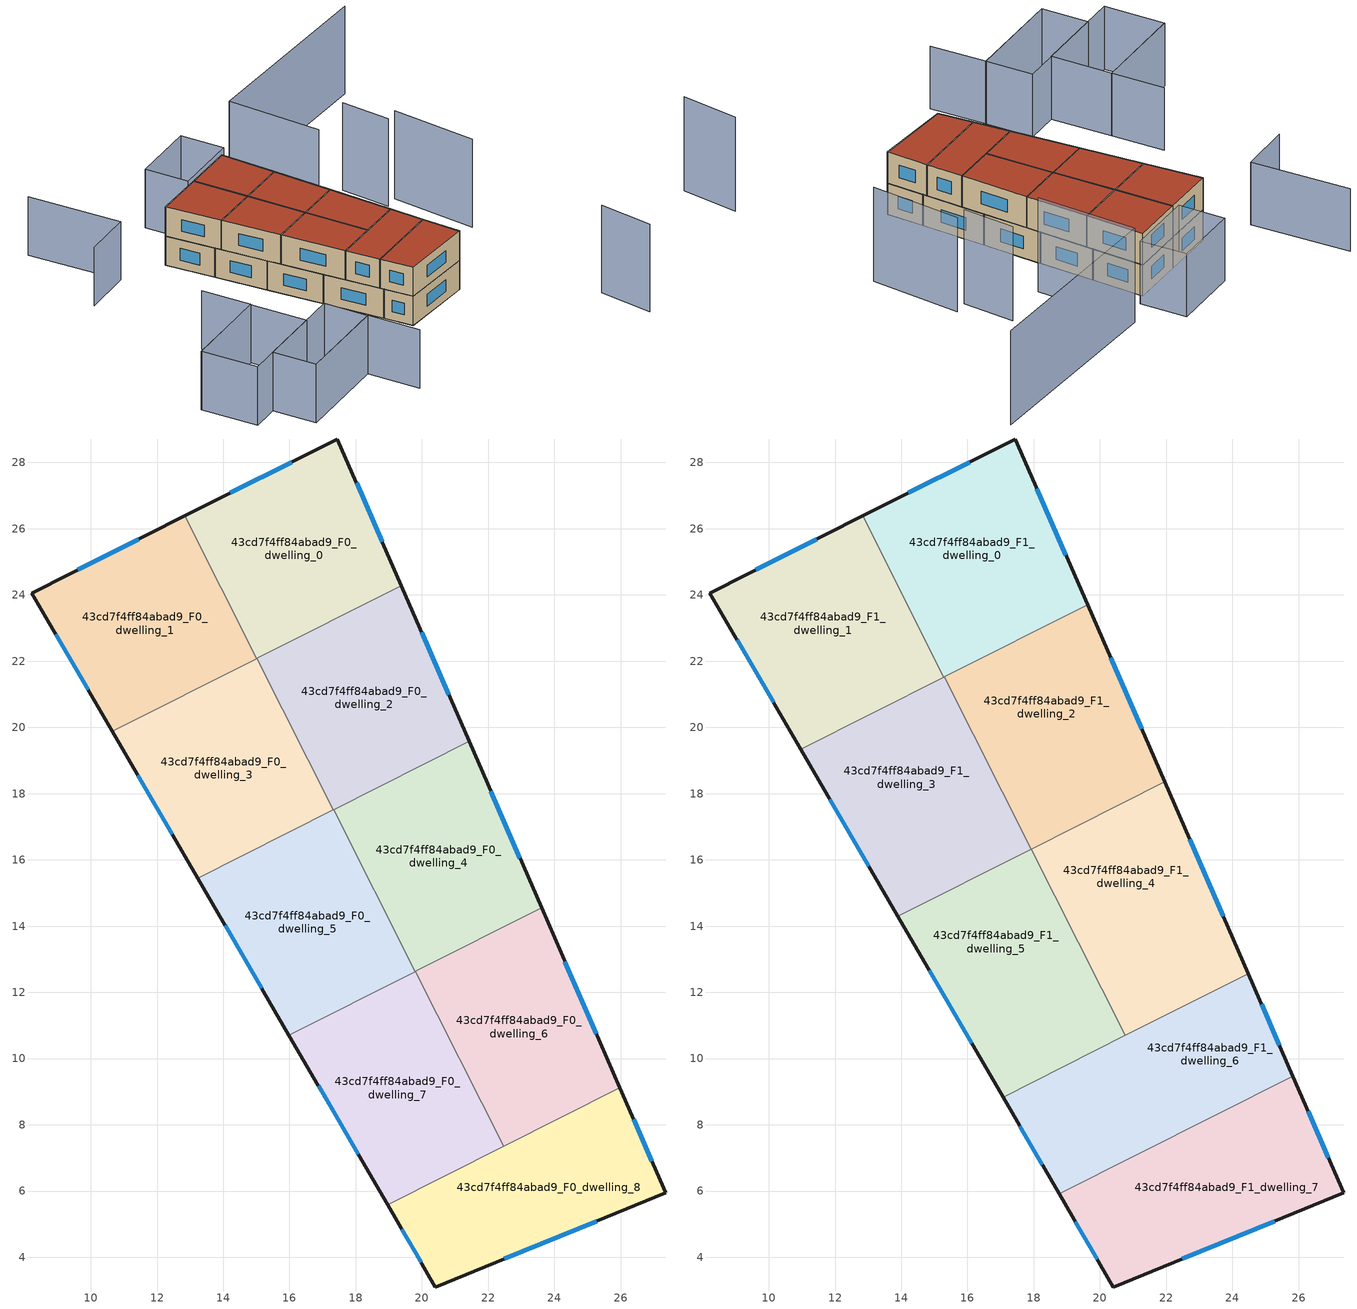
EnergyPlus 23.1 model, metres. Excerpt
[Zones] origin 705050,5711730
43cd7f4ff84abad9_F0_dwelling_0
 floor ground (EU_floor_Construction): 19.38,24.28 17.45,28.71 12.84,26.38 15.01,22.08 z0
 wall outside (EU_wall_Construction): 12.84,26.38 17.45,28.71 19.38,24.28 z0:3
 wall to 43cd7f4ff84abad9_F0_dwelling_1 (EU_wall_Construction): 15.01,22.08 12.84,26.38 z0:3
 wall to 43cd7f4ff84abad9_F0_dwelling_2 (EU_wall_Construction): 19.38,24.28 15.02,22.08 z0:3
 wall to 43cd7f4ff84abad9_F0_dwelling_3 (EU_wall_Construction): 15.01,22.08,1.5 15.02,22.08,0 15.01,22.08,0
 window (EU_Window_Construction): 14.22,27.08 16.07,28.01 / 18.02,27.38 18.8,25.6 z0.9:2.1
43cd7f4ff84abad9_F0_dwelling_1
 floor ground (EU_floor_Construction): 15.01,22.08 12.84,26.38 8.22,24.06 10.65,19.88 z0
 wall outside (EU_wall_Construction): 10.65,19.88 8.22,24.06 12.84,26.38 z0:3
 wall to 43cd7f4ff84abad9_F0_dwelling_3 (EU_wall_Construction): 15.01,22.08 10.65,19.88 z0:3
 window (EU_Window_Construction): 9.92,21.13 8.95,22.81 / 9.6,24.75 11.46,25.69 z0.9:2.1
43cd7f4ff84abad9_F0_dwelling_2
 floor ground (EU_floor_Construction): 21.42,19.58 19.38,24.28 15.02,22.08 17.32,17.51 z0
 wall outside (EU_wall_Construction): 19.38,24.28 21.42,19.58 z0:3
 wall to 43cd7f4ff84abad9_F0_dwelling_3 (EU_wall_Construction): 17.32,17.51 15.02,22.08 z0:3
 wall to 43cd7f4ff84abad9_F0_dwelling_4 (EU_wall_Construction): 21.42,19.58 17.33,17.51 z0:3
 wall to 43cd7f4ff84abad9_F0_dwelling_5 (EU_wall_Construction): 17.33,17.51 17.32,17.51 z0:3
 window (EU_Window_Construction): 19.99,22.87 20.81,20.98 z0.9:2.1
43cd7f4ff84abad9_F0_dwelling_3
 floor ground (EU_floor_Construction): 17.32,17.51 15.02,22.08 10.65,19.88 13.23,15.45 z0
 wall outside (EU_wall_Construction): 13.23,15.45 10.65,19.88 z0:3
 wall to 43cd7f4ff84abad9_F0_dwelling_5 (EU_wall_Construction): 17.32,17.51 13.23,15.45 z0:3
 window (EU_Window_Construction): 12.46,16.77 11.42,18.55 z0.9:2.1
43cd7f4ff84abad9_F0_dwelling_4
 floor ground (EU_floor_Construction): 23.61,14.55 21.42,19.58 17.33,17.51 19.79,12.63 z0
 wall outside (EU_wall_Construction): 21.42,19.58 23.61,14.55 z0:3
 wall to 43cd7f4ff84abad9_F0_dwelling_5 (EU_wall_Construction): 19.79,12.63 17.33,17.51 z0:3
 wall to 43cd7f4ff84abad9_F0_dwelling_6 (EU_wall_Construction): 23.61,14.55 19.8,12.63 z0:3
 wall to 43cd7f4ff84abad9_F0_dwelling_7 (EU_wall_Construction): 19.8,12.63 19.79,12.63 z0:3
 window (EU_Window_Construction): 22.08,18.07 22.96,16.06 z0.9:2.1
43cd7f4ff84abad9_F0_dwelling_5
 floor ground (EU_floor_Construction): 19.79,12.63 17.33,17.51 13.23,15.45 15.98,10.71 z0
 wall outside (EU_wall_Construction): 15.98,10.71 13.23,15.45 z0:3
 wall to 43cd7f4ff84abad9_F0_dwelling_7 (EU_wall_Construction): 19.79,12.63 15.98,10.71 z0:3
 window (EU_Window_Construction): 15.16,12.13 14.05,14.03 z0.9:2.1
43cd7f4ff84abad9_F0_dwelling_6
 floor ground (EU_floor_Construction): 25.98,9.12 23.61,14.55 19.8,12.63 22.46,7.35 z0
 wall outside (EU_wall_Construction): 23.61,14.55 25.98,9.12 z0:3
 wall to 43cd7f4ff84abad9_F0_dwelling_7 (EU_wall_Construction): 22.46,7.35 19.8,12.63 z0:3
 wall to 43cd7f4ff84abad9_F0_dwelling_8 (EU_wall_Construction): 25.98,9.12 22.46,7.35 z0:3
 window (EU_Window_Construction): 24.32,12.92 25.27,10.75 z0.9:2.1
43cd7f4ff84abad9_F0_dwelling_7
 floor ground (EU_floor_Construction): 22.46,7.35 19.8,12.63 15.98,10.71 18.96,5.58 z0
 wall outside (EU_wall_Construction): 18.96,5.58 15.98,10.71 z0:3
 wall to 43cd7f4ff84abad9_F0_dwelling_8 (EU_wall_Construction): 22.46,7.35 18.96,5.58 z0:3
 window (EU_Window_Construction): 18.07,7.12 16.88,9.17 z0.9:2.1
 roof outside (EU_roof_Construction): 19.8,12.63 20.78,10.7 17.07,8.84 20.77,10.7 19.8,12.63 15.98,10.71 z3
43cd7f4ff84abad9_F0_dwelling_8
 floor ground (EU_floor_Construction): 27.36,5.95 25.98,9.12 18.96,5.58 20.41,3.1 z0
 wall outside (EU_wall_Construction): 25.98,9.12 27.36,5.95 20.41,3.1 18.96,5.58 z0:3
 window (EU_Window_Construction): 26.39,8.17 26.94,6.9 / 25.28,5.09 22.49,3.95 / 19.98,3.85 19.4,4.84 z0.9:2.1
43cd7f4ff84abad9_F1_dwelling_0
 floor to 43cd7f4ff84abad9_F0_dwelling_0 (EU_floor_Construction): 19.38,24.28 17.45,28.71 12.84,26.38 15.01,22.08 z3
 floor to 43cd7f4ff84abad9_F0_dwelling_3 (EU_floor_Construction): 15.3,21.52 15.02,22.08 15.29,21.52 z3
 floor to 43cd7f4ff84abad9_F0_dwelling_2 (EU_floor_Construction): 19.62,23.71 19.38,24.28 15.02,22.08 15.3,21.52 z3
 wall outside (EU_wall_Construction): 12.84,26.38 17.45,28.71 19.62,23.71 z3:6
 wall to 43cd7f4ff84abad9_F1_dwelling_1 (EU_wall_Construction): 15.29,21.52 12.84,26.38 z3:6
 wall to 43cd7f4ff84abad9_F1_dwelling_2 (EU_wall_Construction): 19.62,23.71 15.3,21.53 z3:6
 wall to 43cd7f4ff84abad9_F1_dwelling_3 (EU_wall_Construction): 15.3,21.53 15.29,21.52 z3:6
 window (EU_Window_Construction): 14.22,27.08 16.07,28.01 / 18.1,27.21 18.97,25.2 z3.9:5.1
 roof outside (EU_roof_Construction): 17.45,28.71 19.62,23.71 15.29,21.52 12.84,26.38 z6
43cd7f4ff84abad9_F1_dwelling_1
 floor to 43cd7f4ff84abad9_F0_dwelling_1 (EU_floor_Construction): 15.01,22.08 12.84,26.38 8.22,24.06 10.65,19.88 z3
 floor to 43cd7f4ff84abad9_F0_dwelling_3 (EU_floor_Construction): 15.29,21.52 15.01,22.08 10.65,19.88 10.96,19.34 z3
 wall outside (EU_wall_Construction): 10.96,19.34 8.22,24.06 12.84,26.38 z3:6
 wall to 43cd7f4ff84abad9_F1_dwelling_3 (EU_wall_Construction): 15.29,21.52 10.96,19.34 z3:6
 window (EU_Window_Construction): 10.14,20.75 9.04,22.65 / 9.6,24.75 11.46,25.69 z3.9:5.1
 roof outside (EU_roof_Construction): 12.84,26.38 15.29,21.52 10.96,19.34 8.22,24.06 z6
43cd7f4ff84abad9_F1_dwelling_2
 floor to 43cd7f4ff84abad9_F0_dwelling_2 (EU_floor_Construction): 21.42,19.58 19.62,23.71 15.3,21.53 17.32,17.51 z3
 floor to 43cd7f4ff84abad9_F0_dwelling_4 (EU_floor_Construction): 21.95,18.35 21.42,19.58 17.33,17.51 17.93,16.33 z3
 floor to 43cd7f4ff84abad9_F0_dwelling_5 (EU_floor_Construction): 17.93,16.33 17.32,17.51 17.92,16.32 z3
 wall outside (EU_wall_Construction): 19.62,23.71 21.95,18.35 z3:6
 wall to 43cd7f4ff84abad9_F1_dwelling_3 (EU_wall_Construction): 17.92,16.32 15.3,21.53 z3:6
 wall to 43cd7f4ff84abad9_F1_dwelling_4 (EU_wall_Construction): 21.95,18.35 17.93,16.33 z3:6
 wall to 43cd7f4ff84abad9_F1_dwelling_5 (EU_wall_Construction): 17.93,16.33 17.92,16.32 z3:6
 window (EU_Window_Construction): 20.32,22.1 21.26,19.96 z3.9:5.1
 roof outside (EU_roof_Construction): 19.62,23.71 21.95,18.35 17.92,16.32 15.3,21.53 z6
43cd7f4ff84abad9_F1_dwelling_3
 floor to 43cd7f4ff84abad9_F0_dwelling_3 (EU_floor_Construction): 17.32,17.51 15.3,21.52 10.96,19.34 13.23,15.45 z3
 floor to 43cd7f4ff84abad9_F0_dwelling_5 (EU_floor_Construction): 17.92,16.32 17.32,17.51 13.23,15.45 13.9,14.29 z3
 wall outside (EU_wall_Construction): 13.9,14.29 10.96,19.34 z3:6
 wall to 43cd7f4ff84abad9_F1_dwelling_5 (EU_wall_Construction): 17.92,16.32 13.9,14.29 z3:6
 window (EU_Window_Construction): 13.02,15.8 11.84,17.83 z3.9:5.1
 roof outside (EU_roof_Construction): 15.3,21.53 17.92,16.32 13.9,14.29 10.96,19.34 z6
43cd7f4ff84abad9_F1_dwelling_4
 floor to 43cd7f4ff84abad9_F0_dwelling_4 (EU_floor_Construction): 23.61,14.55 21.95,18.35 17.93,16.33 19.8,12.63 z3
 floor to 43cd7f4ff84abad9_F0_dwelling_6 (EU_floor_Construction): 24.47,12.57 23.61,14.55 19.8,12.63 20.78,10.7 z3
 wall outside (EU_wall_Construction): 21.95,18.35 24.47,12.57 z3:6
 wall to 43cd7f4ff84abad9_F1_dwelling_5 (EU_wall_Construction): 20.77,10.7 17.93,16.33 z3:6
 wall to 43cd7f4ff84abad9_F1_dwelling_6 (EU_wall_Construction): 24.47,12.57 20.77,10.7 z3:6
 window (EU_Window_Construction): 22.71,16.62 23.72,14.3 z3.9:5.1
 roof outside (EU_roof_Construction): 21.95,18.35 24.47,12.57 20.77,10.7 17.93,16.33 z6
43cd7f4ff84abad9_F1_dwelling_5
 floor to 43cd7f4ff84abad9_F0_dwelling_5 (EU_floor_Construction): 19.79,12.63 17.93,16.33 13.9,14.29 15.98,10.71 z3
 floor to 43cd7f4ff84abad9_F0_dwelling_7 (EU_floor_Construction): 20.77,10.7 19.8,12.63 15.98,10.71 17.07,8.84 z3
 wall outside (EU_wall_Construction): 17.07,8.84 13.9,14.29 z3:6
 wall to 43cd7f4ff84abad9_F1_dwelling_6 (EU_wall_Construction): 20.77,10.7 17.07,8.84 z3:6
 window (EU_Window_Construction): 16.12,10.47 14.85,12.66 z3.9:5.1
 roof outside (EU_roof_Construction): 17.93,16.33 20.77,10.7 17.07,8.84 13.9,14.29 z6
43cd7f4ff84abad9_F1_dwelling_6
 floor to 43cd7f4ff84abad9_F0_dwelling_6 (EU_floor_Construction): 25.82,9.47 24.47,12.57 20.78,10.7 22.29,7.69 z3
 floor to 43cd7f4ff84abad9_F0_dwelling_7 (EU_floor_Construction): 22.29,7.69 20.78,10.7 17.07,8.84 18.77,5.92 z3
 wall outside (EU_wall_Construction): 24.47,12.57 25.82,9.47 / 18.77,5.92 17.07,8.84 z3:6
 wall to 43cd7f4ff84abad9_F1_dwelling_7 (EU_wall_Construction): 25.82,9.47 18.77,5.92 z3:6
 window (EU_Window_Construction): 24.88,11.64 25.42,10.4 / 18.26,6.79 17.58,7.96 z3.9:5.1
 roof outside (EU_roof_Construction): 24.47,12.57 25.82,9.47 18.77,5.92 17.07,8.84 z6
43cd7f4ff84abad9_F1_dwelling_7
 floor to 43cd7f4ff84abad9_F0_dwelling_7 (EU_floor_Construction): 22.46,7.35 22.29,7.69 18.77,5.92 18.96,5.58 z3
 floor to 43cd7f4ff84abad9_F0_dwelling_8 (EU_floor_Construction): 27.36,5.95 25.98,9.12 18.96,5.58 20.41,3.1 z3
 floor to 43cd7f4ff84abad9_F0_dwelling_6 (EU_floor_Construction): 25.98,9.12 25.82,9.47 22.29,7.69 22.46,7.35 z3
 wall outside (EU_wall_Construction): 25.82,9.47 27.36,5.95 20.41,3.1 18.77,5.92 z3:6
 window (EU_Window_Construction): 26.28,8.42 26.9,7 / 25.28,5.09 22.49,3.95 / 19.92,3.95 19.26,5.08 z3.9:5.1
 roof outside (EU_roof_Construction): 25.82,9.47 27.36,5.95 20.41,3.1 18.77,5.92 z6
shading: 3.85,-5.96 12.4,-1.55 / 12.4,-1.55 14.79,-6.17 / 2.66,10.23 4.94,5.84 / 4.94,5.84 -3.2,1.62 / -0.77,32.31 3.55,24.18 / 3.55,24.18 -0.88,21.82 / 1.85,-2.08 10.4,2.32 / 10.4,2.32 12.4,-1.56 / 12.4,-1.56 3.85,-5.97 / 3.85,-5.97 1.85,-2.08 / 4.92,5.85 7.51,0.83 / 7.51,0.83 -0.63,-3.37 / -0.63,-3.37 -3.22,1.64 / -3.22,1.64 4.92,5.85 / 10.43,30.44 16.3,33.46 / 16.3,33.46 18.28,29.6 / 18.28,29.6 12.41,26.58 / 12.41,26.58 10.43,30.44 z0:6; 39,-6.71 37.4,-1.6 / 34.36,14.24 31.46,22.18 / 30.24,21.41 28.48,25.93 / 24.11,23.26 20.32,31.78 / 20.32,31.78 38.07,39.67 z0:9
[Building]
EU S2 Campaign: North Axis=0; Terrain=City; Solar Distribution=FullExterior
[Site:Location]
London: Latitude=51.5; Longitude=-0.5; Time Zone=0; Elevation=25
[SizingPeriod:WeatherFileDays]
AnnualSizingPeriod: Begin Month=1; Begin Day of Month=1; End Month=12; End Day of Month=31; Day of Week for Start Day=Monday; Use Weather File Daylight Saving Period=No; Use Weather File Rain and Snow Indicators=No
[MATERIAL]
EU_InternalMass_Material: Roughness=MediumRough; Thickness=0.1; Conductivity=1; Density=1800; Specific Heat=900; Thermal Absorptance=0.9; Solar Absorptance=0.7; Visible Absorptance=0.7
[MATERIAL:NOMASS] Roughness=MediumRough; Thermal Absorptance=0.9; Solar Absorptance=0.7; Visible Absorptance=0.7
Name | Thermal Resistance
EU_wall_NoMass | 1.04674
EU_roof_NoMass | 4.32442
EU_floor_NoMass | 2.04616
[WINDOWMATERIAL:SIMPLEGLAZINGSYSTEM]
EU_Window_SimpleGlazing: UFactor=4.25843; Solar Heat Gain Coefficient=0.85; Visible Transmittance=0.85
[CONSTRUCTION]
EU_wall_Construction: EU_wall_NoMass
EU_roof_Construction: EU_roof_NoMass
EU_floor_Construction: EU_floor_NoMass
EU_InternalMass_Construction: EU_InternalMass_Material
EU_Window_Construction: EU_Window_SimpleGlazing
[ZONE] Type=1; Multiplier=1; Ceiling Height=autocalculate; Floor Area=autocalculate; Part of Total Floor Area=Yes
Name | Volume
43cd7f4ff84abad9_F0_dwelling_0 | 72.7332
43cd7f4ff84abad9_F1_dwelling_0 | 81.8364
43cd7f4ff84abad9_F0_dwelling_1; 43cd7f4ff84abad9_F0_dwelling_5 | 72.7427
43cd7f4ff84abad9_F1_dwelling_1 | 81.8218
43cd7f4ff84abad9_F0_dwelling_2 | 72.739
43cd7f4ff84abad9_F1_dwelling_2 | 81.813
43cd7f4ff84abad9_F0_dwelling_3 | 72.7229
43cd7f4ff84abad9_F1_dwelling_3 | 81.8254
43cd7f4ff84abad9_F0_dwelling_4; 43cd7f4ff84abad9_F0_dwelling_6 | 72.7258
43cd7f4ff84abad9_F1_dwelling_4 | 81.8188
43cd7f4ff84abad9_F1_dwelling_5 | 81.8269
43cd7f4ff84abad9_F1_dwelling_6 | 81.8152
43cd7f4ff84abad9_F0_dwelling_7 | 72.7324
43cd7f4ff84abad9_F1_dwelling_7 | 81.8262
43cd7f4ff84abad9_F0_dwelling_8 | 72.7317
[INTERNALMASS] Construction=EU_InternalMass_Construction
Name | Zone or ZoneList | Surface Area
43cd7f4ff84abad9_F0_dwelling_0_EU_InternalMass | 43cd7f4ff84abad9_F0_dwelling_0 | 24.2441
43cd7f4ff84abad9_F0_dwelling_1_EU_InternalMass | 43cd7f4ff84abad9_F0_dwelling_1 | 24.2477
43cd7f4ff84abad9_F0_dwelling_2_EU_InternalMass | 43cd7f4ff84abad9_F0_dwelling_2 | 24.2466
43cd7f4ff84abad9_F0_dwelling_3_EU_InternalMass | 43cd7f4ff84abad9_F0_dwelling_3 | 24.2414
43cd7f4ff84abad9_F0_dwelling_4_EU_InternalMass | 43cd7f4ff84abad9_F0_dwelling_4 | 24.242
43cd7f4ff84abad9_F0_dwelling_5_EU_InternalMass | 43cd7f4ff84abad9_F0_dwelling_5 | 24.2473
43cd7f4ff84abad9_F0_dwelling_6_EU_InternalMass | 43cd7f4ff84abad9_F0_dwelling_6 | 24.2428
43cd7f4ff84abad9_F0_dwelling_7_EU_InternalMass | 43cd7f4ff84abad9_F0_dwelling_7 | 24.2437
43cd7f4ff84abad9_F0_dwelling_8_EU_InternalMass | 43cd7f4ff84abad9_F0_dwelling_8 | 24.2439
43cd7f4ff84abad9_F1_dwelling_0_EU_InternalMass | 43cd7f4ff84abad9_F1_dwelling_0 | 27.2783
43cd7f4ff84abad9_F1_dwelling_1_EU_InternalMass | 43cd7f4ff84abad9_F1_dwelling_1 | 27.2735
43cd7f4ff84abad9_F1_dwelling_2_EU_InternalMass | 43cd7f4ff84abad9_F1_dwelling_2 | 27.2721
43cd7f4ff84abad9_F1_dwelling_3_EU_InternalMass | 43cd7f4ff84abad9_F1_dwelling_3 | 27.275
43cd7f4ff84abad9_F1_dwelling_4_EU_InternalMass | 43cd7f4ff84abad9_F1_dwelling_4 | 27.2724
43cd7f4ff84abad9_F1_dwelling_5_EU_InternalMass | 43cd7f4ff84abad9_F1_dwelling_5 | 27.2764
43cd7f4ff84abad9_F1_dwelling_6_EU_InternalMass | 43cd7f4ff84abad9_F1_dwelling_6 | 27.2719
43cd7f4ff84abad9_F1_dwelling_7_EU_InternalMass | 43cd7f4ff84abad9_F1_dwelling_7 | 27.2754
[OTHEREQUIPMENT] Fuel Type=Electricity; Design Level Calculation Method=Watts/Area; Power per Zone Floor Area=1; Fraction Latent=0; Fraction Radiant=0; Fraction Lost=0; Carbon Dioxide Generation Rate=0; EndUse Subcategory=EU_Step8_InternalGains
Name | Zone or ZoneList or Space or SpaceList | Schedule
EU_Step8_InternalGain_43cd7f4ff84abad9_F0_dwelling_0_f000 | 43cd7f4ff84abad9_F0_dwelling_0 | EU_Step8_GainSchedule_43cd7f4ff84abad9_F0_dwelling_0_f000
EU_Step8_InternalGain_43cd7f4ff84abad9_F0_dwelling_1_f000 | 43cd7f4ff84abad9_F0_dwelling_1 | EU_Step8_GainSchedule_43cd7f4ff84abad9_F0_dwelling_1_f000
EU_Step8_InternalGain_43cd7f4ff84abad9_F0_dwelling_2_f000 | 43cd7f4ff84abad9_F0_dwelling_2 | EU_Step8_GainSchedule_43cd7f4ff84abad9_F0_dwelling_2_f000
EU_Step8_InternalGain_43cd7f4ff84abad9_F0_dwelling_3_f000 | 43cd7f4ff84abad9_F0_dwelling_3 | EU_Step8_GainSchedule_43cd7f4ff84abad9_F0_dwelling_3_f000
EU_Step8_InternalGain_43cd7f4ff84abad9_F0_dwelling_4_f000 | 43cd7f4ff84abad9_F0_dwelling_4 | EU_Step8_GainSchedule_43cd7f4ff84abad9_F0_dwelling_4_f000
EU_Step8_InternalGain_43cd7f4ff84abad9_F0_dwelling_5_f000 | 43cd7f4ff84abad9_F0_dwelling_5 | EU_Step8_GainSchedule_43cd7f4ff84abad9_F0_dwelling_5_f000
EU_Step8_InternalGain_43cd7f4ff84abad9_F0_dwelling_6_f000 | 43cd7f4ff84abad9_F0_dwelling_6 | EU_Step8_GainSchedule_43cd7f4ff84abad9_F0_dwelling_6_f000
EU_Step8_InternalGain_43cd7f4ff84abad9_F0_dwelling_7_f000 | 43cd7f4ff84abad9_F0_dwelling_7 | EU_Step8_GainSchedule_43cd7f4ff84abad9_F0_dwelling_7_f000
EU_Step8_InternalGain_43cd7f4ff84abad9_F0_dwelling_8_f000 | 43cd7f4ff84abad9_F0_dwelling_8 | EU_Step8_GainSchedule_43cd7f4ff84abad9_F0_dwelling_8_f000
EU_Step8_InternalGain_43cd7f4ff84abad9_F1_dwelling_0_f000 | 43cd7f4ff84abad9_F1_dwelling_0 | EU_Step8_GainSchedule_43cd7f4ff84abad9_F1_dwelling_0_f000
EU_Step8_InternalGain_43cd7f4ff84abad9_F1_dwelling_1_f000 | 43cd7f4ff84abad9_F1_dwelling_1 | EU_Step8_GainSchedule_43cd7f4ff84abad9_F1_dwelling_1_f000
EU_Step8_InternalGain_43cd7f4ff84abad9_F1_dwelling_2_f000 | 43cd7f4ff84abad9_F1_dwelling_2 | EU_Step8_GainSchedule_43cd7f4ff84abad9_F1_dwelling_2_f000
EU_Step8_InternalGain_43cd7f4ff84abad9_F1_dwelling_3_f000 | 43cd7f4ff84abad9_F1_dwelling_3 | EU_Step8_GainSchedule_43cd7f4ff84abad9_F1_dwelling_3_f000
EU_Step8_InternalGain_43cd7f4ff84abad9_F1_dwelling_4_f000 | 43cd7f4ff84abad9_F1_dwelling_4 | EU_Step8_GainSchedule_43cd7f4ff84abad9_F1_dwelling_4_f000
EU_Step8_InternalGain_43cd7f4ff84abad9_F1_dwelling_5_f000 | 43cd7f4ff84abad9_F1_dwelling_5 | EU_Step8_GainSchedule_43cd7f4ff84abad9_F1_dwelling_5_f000
EU_Step8_InternalGain_43cd7f4ff84abad9_F1_dwelling_6_f000 | 43cd7f4ff84abad9_F1_dwelling_6 | EU_Step8_GainSchedule_43cd7f4ff84abad9_F1_dwelling_6_f000
EU_Step8_InternalGain_43cd7f4ff84abad9_F1_dwelling_7_f000 | 43cd7f4ff84abad9_F1_dwelling_7 | EU_Step8_GainSchedule_43cd7f4ff84abad9_F1_dwelling_7_f000
[ZONEVENTILATION:DESIGNFLOWRATE] Schedule=EU_AlwaysOn; Design Flow Rate Calculation Method=AirChanges/Hour; Air Changes per Hour=0.488719; Ventilation Type=Natural; Fan Pressure Rise=0; Fan Total Efficiency=1; Constant Term Coefficient=1; Temperature Term Coefficient=0; Velocity Term Coefficient=0; Velocity Squared Term Coefficient=0; Minimum Indoor Temperature=-100; Maximum Indoor Temperature=100; Delta Temperature=-100; Minimum Outdoor Temperature=-100; Maximum Outdoor Temperature=100; Maximum Wind Speed=40
Name | Zone or ZoneList or Space or SpaceList
EU_ConstantAir_43cd7f4ff84abad9_F0_dwelling_0 | 43cd7f4ff84abad9_F0_dwelling_0
EU_ConstantAir_43cd7f4ff84abad9_F0_dwelling_1 | 43cd7f4ff84abad9_F0_dwelling_1
EU_ConstantAir_43cd7f4ff84abad9_F0_dwelling_2 | 43cd7f4ff84abad9_F0_dwelling_2
EU_ConstantAir_43cd7f4ff84abad9_F0_dwelling_3 | 43cd7f4ff84abad9_F0_dwelling_3
EU_ConstantAir_43cd7f4ff84abad9_F0_dwelling_4 | 43cd7f4ff84abad9_F0_dwelling_4
EU_ConstantAir_43cd7f4ff84abad9_F0_dwelling_5 | 43cd7f4ff84abad9_F0_dwelling_5
EU_ConstantAir_43cd7f4ff84abad9_F0_dwelling_6 | 43cd7f4ff84abad9_F0_dwelling_6
EU_ConstantAir_43cd7f4ff84abad9_F0_dwelling_7 | 43cd7f4ff84abad9_F0_dwelling_7
EU_ConstantAir_43cd7f4ff84abad9_F0_dwelling_8 | 43cd7f4ff84abad9_F0_dwelling_8
EU_ConstantAir_43cd7f4ff84abad9_F1_dwelling_0 | 43cd7f4ff84abad9_F1_dwelling_0
EU_ConstantAir_43cd7f4ff84abad9_F1_dwelling_1 | 43cd7f4ff84abad9_F1_dwelling_1
EU_ConstantAir_43cd7f4ff84abad9_F1_dwelling_2 | 43cd7f4ff84abad9_F1_dwelling_2
EU_ConstantAir_43cd7f4ff84abad9_F1_dwelling_3 | 43cd7f4ff84abad9_F1_dwelling_3
EU_ConstantAir_43cd7f4ff84abad9_F1_dwelling_4 | 43cd7f4ff84abad9_F1_dwelling_4
EU_ConstantAir_43cd7f4ff84abad9_F1_dwelling_5 | 43cd7f4ff84abad9_F1_dwelling_5
EU_ConstantAir_43cd7f4ff84abad9_F1_dwelling_6 | 43cd7f4ff84abad9_F1_dwelling_6
EU_ConstantAir_43cd7f4ff84abad9_F1_dwelling_7 | 43cd7f4ff84abad9_F1_dwelling_7
[HVACTEMPLATE:THERMOSTAT] Constant Heating Setpoint=20; Constant Cooling Setpoint=50
EU_HeatOnly_43cd7f4ff84abad9_F0_dwelling_0; EU_HeatOnly_43cd7f4ff84abad9_F0_dwelling_1; EU_HeatOnly_43cd7f4ff84abad9_F0_dwelling_2; EU_HeatOnly_43cd7f4ff84abad9_F0_dwelling_3; EU_HeatOnly_43cd7f4ff84abad9_F0_dwelling_4; EU_HeatOnly_43cd7f4ff84abad9_F0_dwelling_5; EU_HeatOnly_43cd7f4ff84abad9_F0_dwelling_6; EU_HeatOnly_43cd7f4ff84abad9_F0_dwelling_7; EU_HeatOnly_43cd7f4ff84abad9_F0_dwelling_8; EU_HeatOnly_43cd7f4ff84abad9_F1_dwelling_0; EU_HeatOnly_43cd7f4ff84abad9_F1_dwelling_1; EU_HeatOnly_43cd7f4ff84abad9_F1_dwelling_2; EU_HeatOnly_43cd7f4ff84abad9_F1_dwelling_3; EU_HeatOnly_43cd7f4ff84abad9_F1_dwelling_4; EU_HeatOnly_43cd7f4ff84abad9_F1_dwelling_5; EU_HeatOnly_43cd7f4ff84abad9_F1_dwelling_6; EU_HeatOnly_43cd7f4ff84abad9_F1_dwelling_7
[HVACTEMPLATE:ZONE:IDEALLOADSAIRSYSTEM] System Availability Schedule=EU_AlwaysOn; Maximum Heating Supply Air Temperature=50; Minimum Cooling Supply Air Temperature=13; Maximum Heating Supply Air Humidity Ratio=0.0156; Minimum Cooling Supply Air Humidity Ratio=0.0077; Heating Limit=NoLimit; Cooling Limit=NoLimit; Heating Availability Schedule=EU_AlwaysOn; Cooling Availability Schedule=EU_CoolingOff; Dehumidification Control Type=ConstantSensibleHeatRatio; Cooling Sensible Heat Ratio=0.7; Dehumidification Setpoint=60; Humidification Control Type=None; Humidification Setpoint=30; Outdoor Air Method=None; Outdoor Air Flow Rate per Person=0.00944; Outdoor Air Flow Rate per Zone Floor Area=0; Outdoor Air Flow Rate per Zone=0; Demand Controlled Ventilation Type=None; Outdoor Air Economizer Type=NoEconomizer; Heat Recovery Type=None; Sensible Heat Recovery Effectiveness=0.7; Latent Heat Recovery Effectiveness=0.65
Name | Template Thermostat
43cd7f4ff84abad9_F0_dwelling_0 | EU_HeatOnly_43cd7f4ff84abad9_F0_dwelling_0
43cd7f4ff84abad9_F0_dwelling_1 | EU_HeatOnly_43cd7f4ff84abad9_F0_dwelling_1
43cd7f4ff84abad9_F0_dwelling_2 | EU_HeatOnly_43cd7f4ff84abad9_F0_dwelling_2
43cd7f4ff84abad9_F0_dwelling_3 | EU_HeatOnly_43cd7f4ff84abad9_F0_dwelling_3
43cd7f4ff84abad9_F0_dwelling_4 | EU_HeatOnly_43cd7f4ff84abad9_F0_dwelling_4
43cd7f4ff84abad9_F0_dwelling_5 | EU_HeatOnly_43cd7f4ff84abad9_F0_dwelling_5
43cd7f4ff84abad9_F0_dwelling_6 | EU_HeatOnly_43cd7f4ff84abad9_F0_dwelling_6
43cd7f4ff84abad9_F0_dwelling_7 | EU_HeatOnly_43cd7f4ff84abad9_F0_dwelling_7
43cd7f4ff84abad9_F0_dwelling_8 | EU_HeatOnly_43cd7f4ff84abad9_F0_dwelling_8
43cd7f4ff84abad9_F1_dwelling_0 | EU_HeatOnly_43cd7f4ff84abad9_F1_dwelling_0
43cd7f4ff84abad9_F1_dwelling_1 | EU_HeatOnly_43cd7f4ff84abad9_F1_dwelling_1
43cd7f4ff84abad9_F1_dwelling_2 | EU_HeatOnly_43cd7f4ff84abad9_F1_dwelling_2
43cd7f4ff84abad9_F1_dwelling_3 | EU_HeatOnly_43cd7f4ff84abad9_F1_dwelling_3
43cd7f4ff84abad9_F1_dwelling_4 | EU_HeatOnly_43cd7f4ff84abad9_F1_dwelling_4
43cd7f4ff84abad9_F1_dwelling_5 | EU_HeatOnly_43cd7f4ff84abad9_F1_dwelling_5
43cd7f4ff84abad9_F1_dwelling_6 | EU_HeatOnly_43cd7f4ff84abad9_F1_dwelling_6
43cd7f4ff84abad9_F1_dwelling_7 | EU_HeatOnly_43cd7f4ff84abad9_F1_dwelling_7
[SIZING:ZONE] Zone Cooling Design Supply Air Temperature Input Method=SupplyAirTemperature; Zone Cooling Design Supply Air Temperature=13; Zone Heating Design Supply Air Temperature Input Method=SupplyAirTemperature; Zone Heating Design Supply Air Temperature=50; Zone Cooling Design Supply Air Humidity Ratio=0.008; Zone Heating Design Supply Air Humidity Ratio=0.008; Cooling Design Air Flow Method=DesignDay; Cooling Design Air Flow Rate=0; Cooling Minimum Air Flow per Zone Floor Area=0.000762; Cooling Minimum Air Flow=0; Cooling Minimum Air Flow Fraction=0.2; Heating Design Air Flow Method=DesignDay; Heating Design Air Flow Rate=0; Heating Maximum Air Flow per Zone Floor Area=0.002032; Heating Maximum Air Flow=0.141576; Heating Maximum Air Flow Fraction=0.3; Account for Dedicated Outdoor Air System=No; Dedicated Outdoor Air System Control Strategy=NeutralSupplyAir; Dedicated Outdoor Air Low Setpoint Temperature for Design=autosize; Dedicated Outdoor Air High Setpoint Temperature for Design=autosize; Zone Load Sizing Method=Sensible Load Only No Latent Load; Zone Latent Cooling Design Supply Air Humidity Ratio Input Method=HumidityRatioDifference; Zone Cooling Design Supply Air Humidity Ratio Difference=0.005; Zone Latent Heating Design Supply Air Humidity Ratio Input Method=HumidityRatioDifference; Zone Humidification Design Supply Air Humidity Ratio Difference=0.005
43cd7f4ff84abad9_F0_dwelling_0; 43cd7f4ff84abad9_F0_dwelling_1; 43cd7f4ff84abad9_F0_dwelling_2; 43cd7f4ff84abad9_F0_dwelling_3; 43cd7f4ff84abad9_F0_dwelling_4; 43cd7f4ff84abad9_F0_dwelling_5; 43cd7f4ff84abad9_F0_dwelling_6; 43cd7f4ff84abad9_F0_dwelling_7; 43cd7f4ff84abad9_F0_dwelling_8; 43cd7f4ff84abad9_F1_dwelling_0; 43cd7f4ff84abad9_F1_dwelling_1; 43cd7f4ff84abad9_F1_dwelling_2; 43cd7f4ff84abad9_F1_dwelling_3; 43cd7f4ff84abad9_F1_dwelling_4; 43cd7f4ff84abad9_F1_dwelling_5; 43cd7f4ff84abad9_F1_dwelling_6; 43cd7f4ff84abad9_F1_dwelling_7
[SCHEDULE:CONSTANT]
Name | Hourly Value
EU_AlwaysOn | 1
EU_CoolingOff | 0
[SCHEDULE:FILE] Column Number=1; Rows to Skip at Top=0; Number of Hours of Data=8760; Column Separator=Comma; Interpolate to Timestep=No; Minutes per Item=60; Adjust Schedule for Daylight Savings=Yes
Name | File
EU_Step8_GainSchedule_43cd7f4ff84abad9_F0_dwelling_0_f000 | ../../schedules/43cd7f4ff84abad9/43cd7f4ff84abad9_F0_dwelling_0_f000_gain.csv
EU_Step8_GainSchedule_43cd7f4ff84abad9_F0_dwelling_1_f000 | ../../schedules/43cd7f4ff84abad9/43cd7f4ff84abad9_F0_dwelling_1_f000_gain.csv
EU_Step8_GainSchedule_43cd7f4ff84abad9_F0_dwelling_2_f000 | ../../schedules/43cd7f4ff84abad9/43cd7f4ff84abad9_F0_dwelling_2_f000_gain.csv
EU_Step8_GainSchedule_43cd7f4ff84abad9_F0_dwelling_3_f000 | ../../schedules/43cd7f4ff84abad9/43cd7f4ff84abad9_F0_dwelling_3_f000_gain.csv
EU_Step8_GainSchedule_43cd7f4ff84abad9_F0_dwelling_4_f000 | ../../schedules/43cd7f4ff84abad9/43cd7f4ff84abad9_F0_dwelling_4_f000_gain.csv
EU_Step8_GainSchedule_43cd7f4ff84abad9_F0_dwelling_5_f000 | ../../schedules/43cd7f4ff84abad9/43cd7f4ff84abad9_F0_dwelling_5_f000_gain.csv
EU_Step8_GainSchedule_43cd7f4ff84abad9_F0_dwelling_6_f000 | ../../schedules/43cd7f4ff84abad9/43cd7f4ff84abad9_F0_dwelling_6_f000_gain.csv
EU_Step8_GainSchedule_43cd7f4ff84abad9_F0_dwelling_7_f000 | ../../schedules/43cd7f4ff84abad9/43cd7f4ff84abad9_F0_dwelling_7_f000_gain.csv
EU_Step8_GainSchedule_43cd7f4ff84abad9_F0_dwelling_8_f000 | ../../schedules/43cd7f4ff84abad9/43cd7f4ff84abad9_F0_dwelling_8_f000_gain.csv
EU_Step8_GainSchedule_43cd7f4ff84abad9_F1_dwelling_0_f000 | ../../schedules/43cd7f4ff84abad9/43cd7f4ff84abad9_F1_dwelling_0_f000_gain.csv
EU_Step8_GainSchedule_43cd7f4ff84abad9_F1_dwelling_1_f000 | ../../schedules/43cd7f4ff84abad9/43cd7f4ff84abad9_F1_dwelling_1_f000_gain.csv
EU_Step8_GainSchedule_43cd7f4ff84abad9_F1_dwelling_2_f000 | ../../schedules/43cd7f4ff84abad9/43cd7f4ff84abad9_F1_dwelling_2_f000_gain.csv
EU_Step8_GainSchedule_43cd7f4ff84abad9_F1_dwelling_3_f000 | ../../schedules/43cd7f4ff84abad9/43cd7f4ff84abad9_F1_dwelling_3_f000_gain.csv
EU_Step8_GainSchedule_43cd7f4ff84abad9_F1_dwelling_4_f000 | ../../schedules/43cd7f4ff84abad9/43cd7f4ff84abad9_F1_dwelling_4_f000_gain.csv
EU_Step8_GainSchedule_43cd7f4ff84abad9_F1_dwelling_5_f000 | ../../schedules/43cd7f4ff84abad9/43cd7f4ff84abad9_F1_dwelling_5_f000_gain.csv
EU_Step8_GainSchedule_43cd7f4ff84abad9_F1_dwelling_6_f000 | ../../schedules/43cd7f4ff84abad9/43cd7f4ff84abad9_F1_dwelling_6_f000_gain.csv
EU_Step8_GainSchedule_43cd7f4ff84abad9_F1_dwelling_7_f000 | ../../schedules/43cd7f4ff84abad9/43cd7f4ff84abad9_F1_dwelling_7_f000_gain.csv
